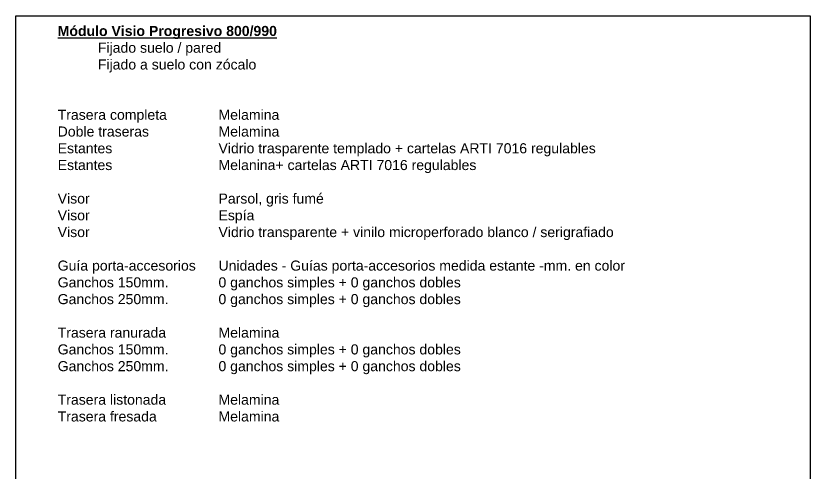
# Paper-space layout 'Jordi B.' of a CAD drawing. Header units: millimetres. Extents: x 23627 to 226976, y -18096 to 223844.
# Drawn here: x 131998 to 139901, y 200314 to 204861 of the extents above; entities that cross this region are included whole.
import ezdxf

# ---------------------------------------------------------------- set-up
doc = ezdxf.new("R2010")
doc.units = ezdxf.units.MM
doc.layers.add('1001 concep color Blau Fosc', color=7, linetype='Continuous', true_color=0x003e84)
doc.layers.add('Linea Capa Color 0202 Lila Parets JB', color=202, linetype='Continuous')
doc.styles.add('Helvetica Light', font='HelveticaNeueLTCom-Th.ttf')

psp = doc.layouts.new('Jordi B.')

# ---------------------------------------------------------------- linework, layer by layer
at = {"layer": 'Linea Capa Color 0202 Lila Parets JB', "ltscale": 10}
psp.add_lwpolyline([(131998.3, 204861.1), (139901.3, 204861.1), (139901.3, 200221.5), (131998.3, 200221.5)], close=True, dxfattribs=at)

# ---------------------------------------------------------------- texts
at = {"layer": '1001 concep color Blau Fosc', "insert": (132414.3, 204761.3), "char_height": 100, "width": 8020.709, "attachment_point": 1, "style": 'Helvetica Light'}
psp.add_mtext('{\\fHelveticaNeueLT Com 35 Th|b1|i0|c0|p34;\\LMódulo Visio Progresivo 800/990\\P\\l^I}Fijado suelo / pared\\P^IFijado a suelo con zócalo\\P\\P{\\fHelveticaNeueLT Com 35 Th|b1|i0|c0|p34;\\P}Trasera completa^I^I{\\C1;Melamina}\\PDoble traseras^I^I{\\C1;Melamina}\\PEstantes ^I^I^IVidrio trasparente templado + cartelas ARTI 7016 regulables\\PEstantes ^I^I^I{\\C1;Melanina}+ cartelas ARTI 7016 regulables\\P\\PVisor^I^I^I^IParsol, gris fumé\\PVisor^I^I^I^IEspía\\PVisor^I^I^I^IVidrio transparente + vinilo microperforado {\\C1;blanco} / {\\C1;serigrafiado}\\P\\PGuía porta-accesorios^I{\\C1;Unidades -} Guías porta-accesorios {\\C1;medida estante -mm}. en {\\C1;color}\\PGanchos 150mm.^I^I{\\C1;0} ganchos simples + {\\C1;0} ganchos dobles\\PGanchos 250mm.^I^I{\\C1;0} ganchos simples + {\\C1;0} ganchos dobles{\\C12;\\P\\P}Trasera ranurada^I^I{\\C1;Melamina}\\PGanchos 150mm.^I^I{\\C1;0} ganchos simples + {\\C1;0} ganchos dobles\\PGanchos 250mm.^I^I{\\C1;0} ganchos simples + {\\C1;0} ganchos dobles\\P\\PTrasera listonada^I^I{\\C1;Melamina}\\PTrasera fresada^I^I{\\C1;Melamina}', dxfattribs=at)

doc.saveas('drawing.dxf')
